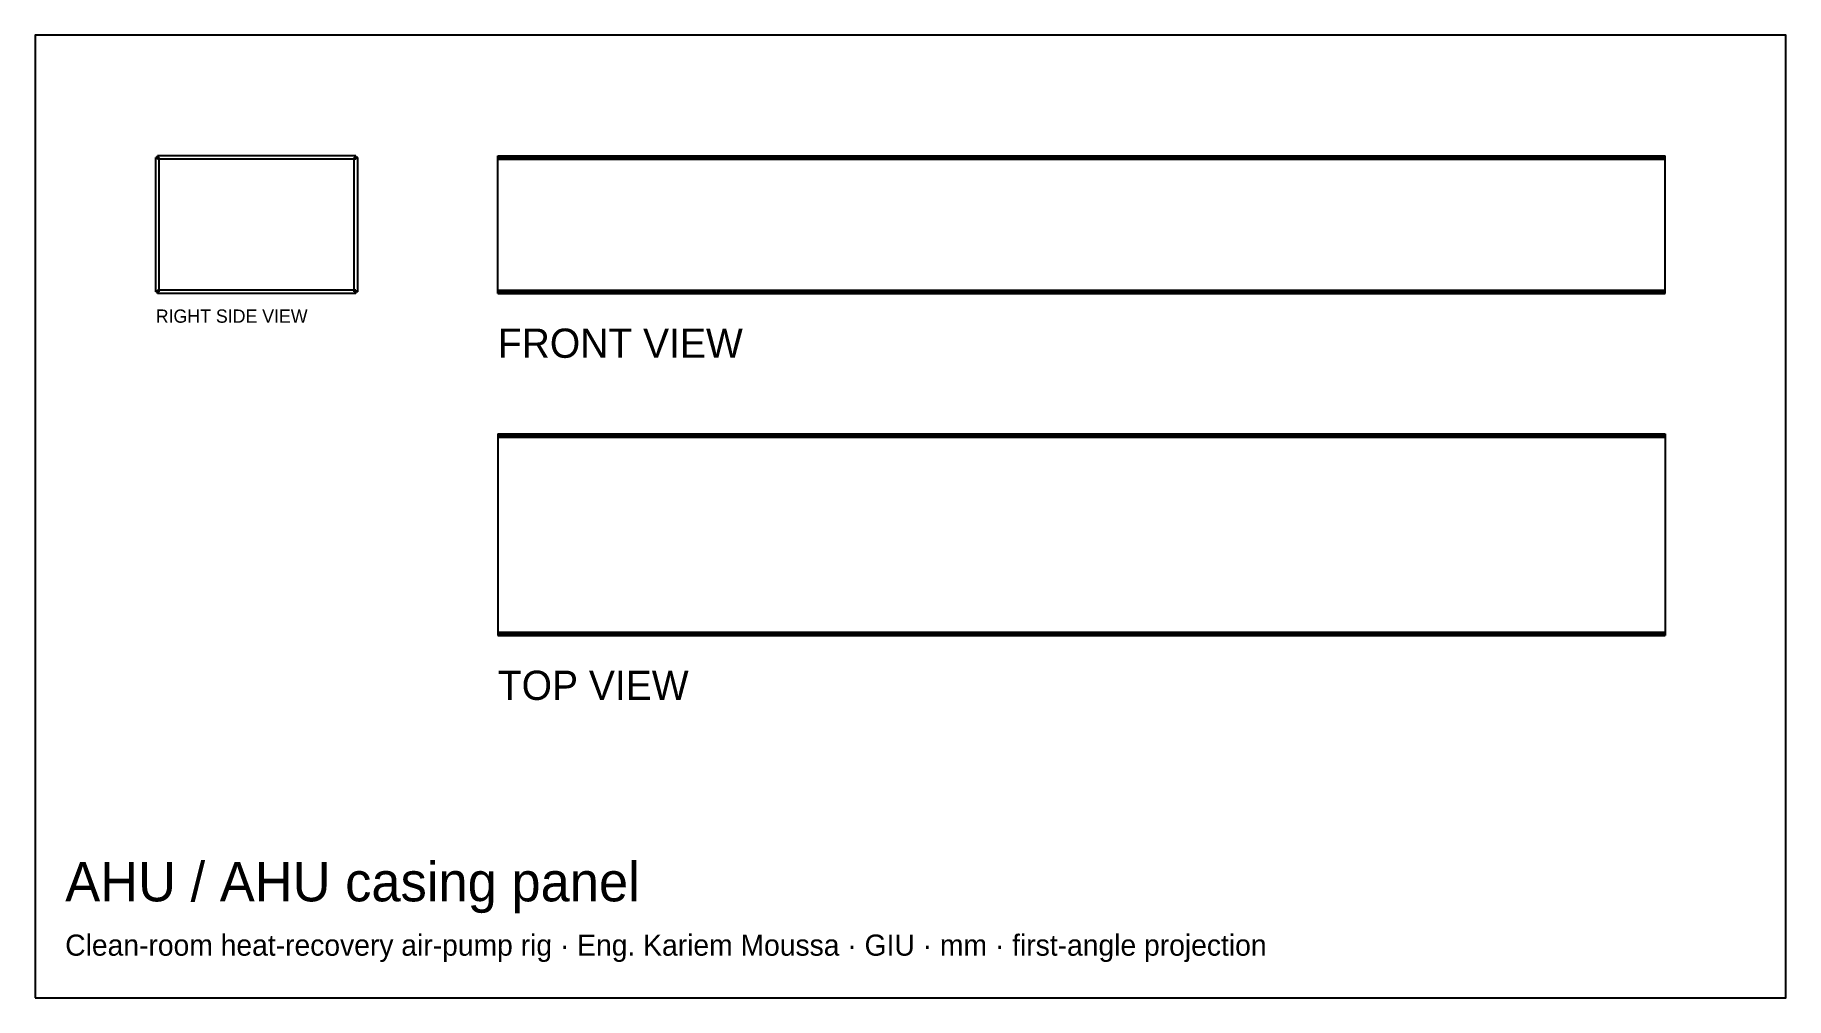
# Model space of a CAD drawing. Header units: millimetres. Extents: x -405 to -75, y -102 to 79.
import ezdxf

# ---------------------------------------------------------------- set-up
doc = ezdxf.new("R2010")
doc.units = ezdxf.units.MM
for name, color, linetype in [('BORDER', 7, 'Continuous'), ('HIDDEN', 8, 'Continuous'), ('TEXT', 5, 'Continuous'), ('VISIBLE', 7, 'Continuous')]:
    doc.layers.add(name, color=color, linetype=linetype)

msp = doc.modelspace()

# ---------------------------------------------------------------- linework, layer by layer
at = {"layer": 'BORDER'}
msp.add_lwpolyline([(-404.6168, -101.9604), (-74.6432, -101.9604), (-74.6432, 79.4868), (-404.6168, 79.4868)], close=True, dxfattribs=at)
at = {"layer": 'HIDDEN'}
for points in [[(-381.2, 56.4), (-381.86, 56.4)], [(-381.86, 31.1), (-381.86, 56.4)], [(-344.13, 56.73), (-381.53, 56.73)], [(-381.53, 56.07), (-381.53, 56.73)], [(-381.2, 31.1), (-381.2, 56.4)], [(-343.8, 56.4), (-344.46, 56.4)], [(-344.46, 31.1), (-344.46, 56.4)], [(-344.13, 56.07), (-344.13, 56.73)], [(-343.8, 31.1), (-343.8, 56.4)], [(-317.4, 56.73), (-97.4, 56.73)], [(-317.4, 56.07), (-317.4, 56.73)], [(-317.4, 56.4), (-97.4, 56.4)], [(-317.4, 31.1), (-317.4, 56.4)], [(-317.4, 56.4), (-97.4, 56.4)], [(-317.4, 56.4), (-97.4, 56.4)], [(-317.4, 31.1), (-317.4, 56.4)], [(-317.4, 31.1), (-317.4, 56.4)], [(-317.4, 56.07), (-317.4, 56.4)], [(-97.4, 56.07), (-97.4, 56.73)], [(-97.4, 31.1), (-97.4, 56.4)], [(-97.4, 31.1), (-97.4, 56.4)], [(-97.4, 31.1), (-97.4, 56.4)], [(-97.4, 56.07), (-97.4, 56.4)], [(-344.13, 56.07), (-381.53, 56.07)], [(-317.4, 56.07), (-97.4, 56.07)], [(-317.4, 56.07), (-97.4, 56.07)], [(-381.2, 31.1), (-381.86, 31.1)], [(-344.13, 31.43), (-381.53, 31.43)], [(-381.53, 30.77), (-381.53, 31.43)], [(-344.13, 30.77), (-381.53, 30.77)], [(-343.8, 31.1), (-344.46, 31.1)], [(-344.13, 30.77), (-344.13, 31.43)], [(-317.4, 31.43), (-97.4, 31.43)], [(-317.4, 31.43), (-97.4, 31.43)], [(-317.4, 30.77), (-317.4, 31.43)], [(-317.4, 31.1), (-317.4, 31.43)], [(-317.4, 31.1), (-97.4, 31.1)], [(-317.4, 31.1), (-97.4, 31.1)], [(-317.4, 31.1), (-97.4, 31.1)], [(-317.4, 30.77), (-97.4, 30.77)], [(-97.4, 30.77), (-97.4, 31.43)], [(-97.4, 31.1), (-97.4, 31.43)], [(-317.4, 4.37), (-97.4, 4.37)], [(-317.4, 4.37), (-317.4, 3.71)], [(-317.4, 4.04), (-317.4, 3.71)], [(-317.4, 4.04), (-97.4, 4.04)], [(-317.4, 4.04), (-317.4, -33.36)], [(-317.4, 4.04), (-97.4, 4.04)], [(-317.4, 4.04), (-97.4, 4.04)], [(-317.4, 4.04), (-317.4, -33.36)], [(-317.4, 4.04), (-317.4, -33.36)], [(-317.4, 3.71), (-97.4, 3.71)], [(-317.4, 3.71), (-97.4, 3.71)], [(-97.4, 4.37), (-97.4, 3.71)], [(-97.4, 4.04), (-97.4, 3.71)], [(-97.4, 4.04), (-97.4, -33.36)], [(-97.4, 4.04), (-97.4, -33.36)], [(-97.4, 4.04), (-97.4, -33.36)], [(-317.4, -33.03), (-97.4, -33.03)], [(-317.4, -33.03), (-97.4, -33.03)], [(-317.4, -33.03), (-317.4, -33.36)], [(-317.4, -33.03), (-317.4, -33.69)], [(-317.4, -33.36), (-97.4, -33.36)], [(-317.4, -33.36), (-97.4, -33.36)], [(-317.4, -33.36), (-97.4, -33.36)], [(-317.4, -33.69), (-97.4, -33.69)], [(-97.4, -33.03), (-97.4, -33.36)], [(-97.4, -33.03), (-97.4, -33.69)]]:
    msp.add_lwpolyline(points, dxfattribs=at)
at = {"layer": 'VISIBLE'}
for points in [[(-381.2, 56.4), (-381.86, 56.4)], [(-381.86, 31.1), (-381.86, 56.4)], [(-344.13, 56.73), (-381.53, 56.73)], [(-381.53, 56.07), (-381.53, 56.73)], [(-381.2, 31.1), (-381.2, 56.4)], [(-343.8, 56.4), (-344.46, 56.4)], [(-344.46, 31.1), (-344.46, 56.4)], [(-344.13, 56.07), (-344.13, 56.73)], [(-343.8, 31.1), (-343.8, 56.4)], [(-317.4, 56.73), (-97.4, 56.73)], [(-317.4, 56.4), (-317.4, 56.73)], [(-317.4, 56.4), (-97.4, 56.4)], [(-317.4, 31.1), (-317.4, 56.4)], [(-97.4, 56.4), (-97.4, 56.73)], [(-97.4, 31.1), (-97.4, 56.4)], [(-344.13, 56.07), (-381.53, 56.07)], [(-381.2, 31.1), (-381.86, 31.1)], [(-344.13, 31.43), (-381.53, 31.43)], [(-381.53, 30.77), (-381.53, 31.43)], [(-344.13, 30.77), (-381.53, 30.77)], [(-343.8, 31.1), (-344.46, 31.1)], [(-344.13, 30.77), (-344.13, 31.43)], [(-317.4, 31.1), (-97.4, 31.1)], [(-317.4, 30.77), (-317.4, 31.1)], [(-317.4, 30.77), (-97.4, 30.77)], [(-97.4, 30.77), (-97.4, 31.1)], [(-317.4, 4.37), (-97.4, 4.37)], [(-317.4, 4.37), (-317.4, 4.04)], [(-317.4, 4.04), (-97.4, 4.04)], [(-317.4, 4.04), (-317.4, -33.36)], [(-97.4, 4.37), (-97.4, 4.04)], [(-97.4, 4.04), (-97.4, -33.36)], [(-317.4, -33.36), (-317.4, -33.69)], [(-317.4, -33.36), (-97.4, -33.36)], [(-317.4, -33.69), (-97.4, -33.69)], [(-97.4, -33.36), (-97.4, -33.69)]]:
    msp.add_lwpolyline(points, dxfattribs=at)

# ---------------------------------------------------------------- texts
at = {"layer": 'TEXT'}
for s, height, p in [('RIGHT SIDE VIEW', 2.5, (-381.86, 25.27)), ('FRONT VIEW', 5.5, (-317.4, 18.67)), ('TOP VIEW', 5.5, (-317.4, -45.79)), ('AHU / AHU casing panel', 7.39596, (-398.9276, -83.755)), ('Clean-room heat-recovery air-pump rig · Eng. Kariem Moussa · GIU · mm · first-angle projection', 3.98244, (-398.9276, -93.9955))]:
    msp.add_text(s, height=height, dxfattribs=at).set_placement(p)

doc.saveas('drawing.dxf')
